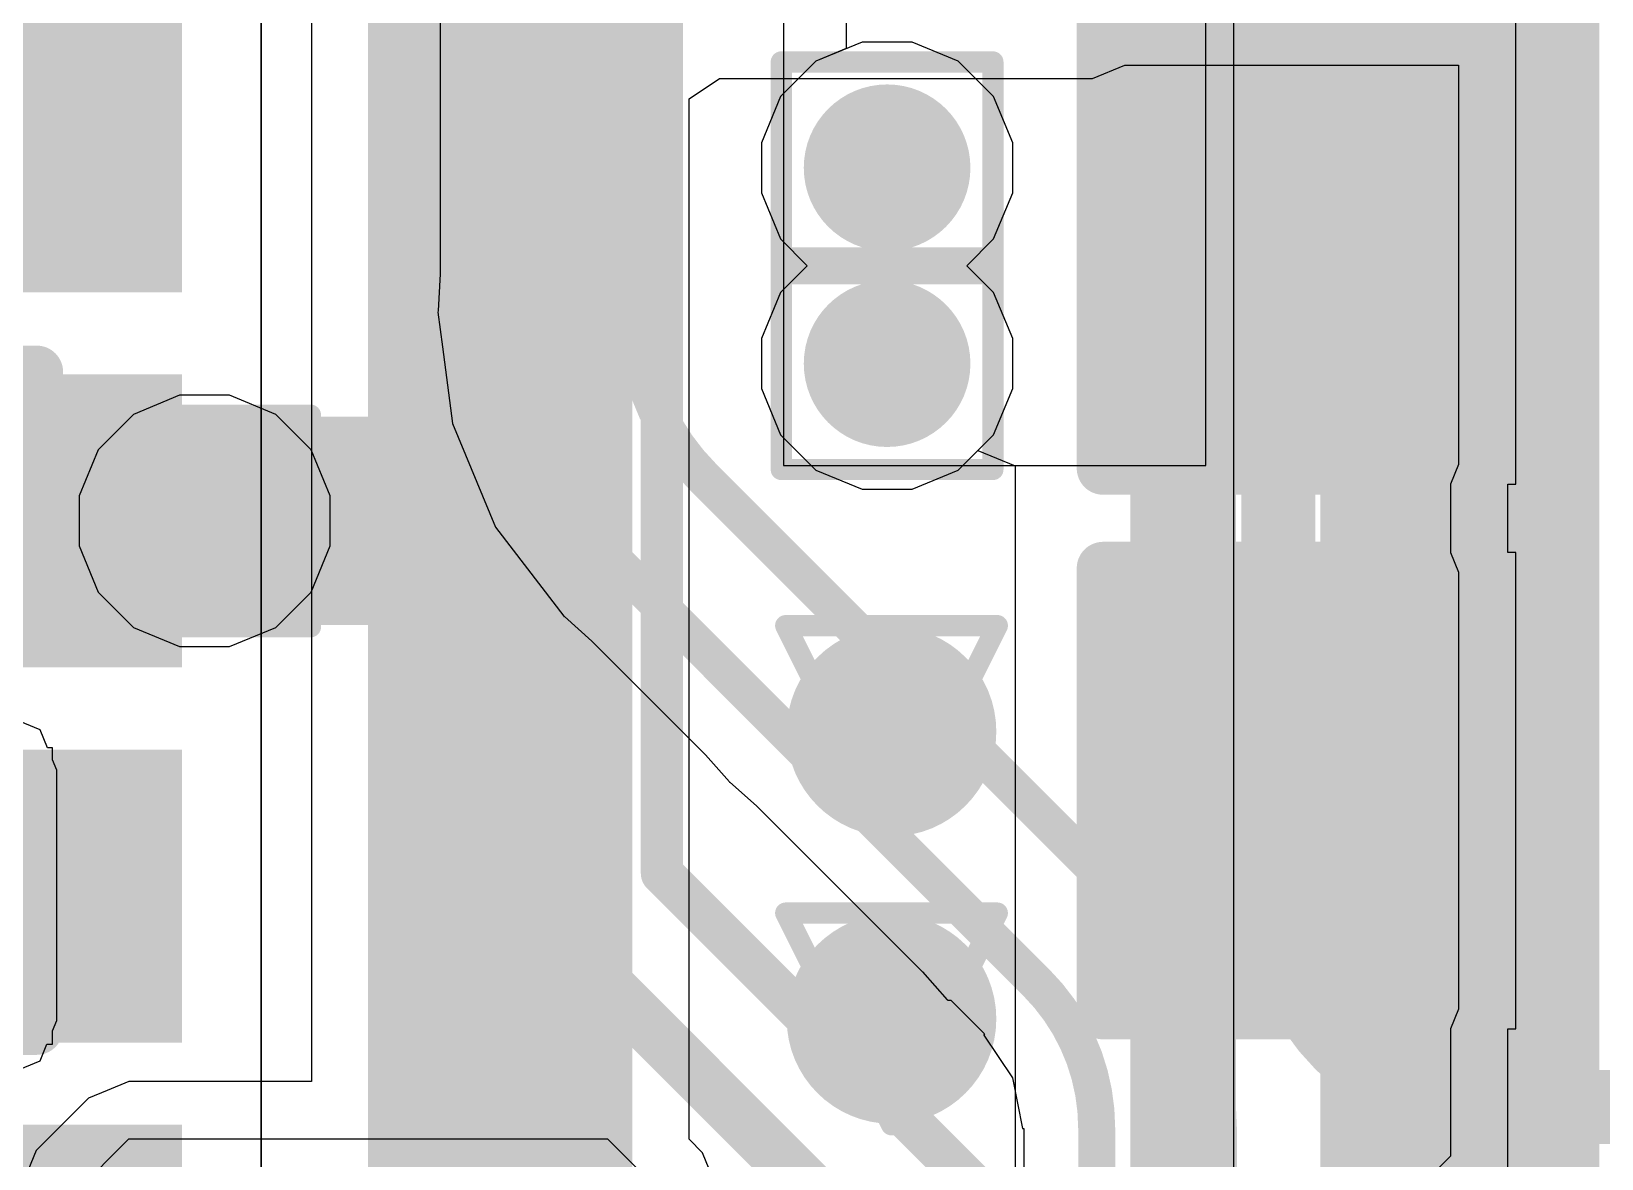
# Model space of a CAD drawing. Header units: inches. Extents: x -6 to 283, y -12 to 154.
# Drawn here: x 34.033 to 37.802, y 10.865 to 13.57 of the extents above; entities that cross this region are included whole.
import ezdxf

# ---------------------------------------------------------------- set-up
doc = ezdxf.new("R2010")
doc.units = ezdxf.units.IN
for name, color, linetype in [('Bottom Layer', 5, 'Continuous'), ('Bottom Overlay', 54, 'Continuous'), ('Bottom Paste', 16, 'Continuous'), ('Bottom Solder', 6, 'Continuous'), ('Drill Drawing', 1, 'Continuous'), ('GND-1', 16, 'Continuous'), ('GND-2', 90, 'Continuous'), ('GND-3', 216, 'Continuous'), ('GND-4', 54, 'Continuous'), ('PWR-1', 156, 'Continuous'), ('PWR-2', 130, 'Continuous'), ('Signal L1', 76, 'Continuous'), ('Signal L2', 6, 'Continuous'), ('Top Layer', 1, 'Continuous'), ('Top Paste', 8, 'Continuous'), ('Top Solder', 216, 'Continuous'), ('Via Holes', 16, 'Continuous')]:
    doc.layers.add(name, color=color, linetype=linetype)

# ---------------------------------------------------------------- blocks, each defined once
blk = doc.blocks.new('AP6275S__49')
at = {"layer": 'Top Layer'}
for points in [[(6.62250009, 0.25000204), (7.747499109999999, 0.25000204), (7.747499109999999, -0.24999696), (6.62250009, -0.24999696)], [(6.62250009, -0.6499986999999999), (7.747499109999999, -0.6499986999999999), (7.747499109999999, -1.1499977), (6.62250009, -1.1499977)], [(6.62250009, -1.54999944), (7.747499109999999, -1.54999944), (7.747499109999999, -2.04999844), (6.62250009, -2.04999844)]]:
    blk.add_hatch(color=1, dxfattribs=at).paths.add_polyline_path(points)
at = {"layer": 'Top Paste'}
for points in [[(6.62250009, 0.25000204), (7.747499109999999, 0.25000204), (7.747499109999999, -0.24999696), (6.62250009, -0.24999696)], [(6.62250009, -0.6499986999999999), (7.747499109999999, -0.6499986999999999), (7.747499109999999, -1.1499977), (6.62250009, -1.1499977)], [(6.62250009, -1.54999944), (7.747499109999999, -1.54999944), (7.747499109999999, -2.04999844), (6.62250009, -2.04999844)]]:
    blk.add_hatch(color=8, dxfattribs=at).paths.add_polyline_path(points)
at = {"layer": 'Top Solder'}
for points in [[(6.52090009, 0.35160204), (7.849099109999999, 0.35160204), (7.849099109999999, -0.35159696), (6.52090009, -0.35159696)], [(6.52090009, -0.5483986999999999), (7.849099109999999, -0.5483986999999999), (7.849099109999999, -1.2515977), (6.52090009, -1.2515977)], [(6.52090009, -1.44839944), (7.849099109999999, -1.44839944), (7.849099109999999, -2.15159844), (6.52090009, -2.15159844)], [(6.52090009, -2.34840018), (7.849099109999999, -2.34840018), (7.849099109999999, -3.05159918), (6.52090009, -3.05159918)]]:
    blk.add_hatch(color=216, dxfattribs=at).paths.add_polyline_path(points)
blk = doc.blocks.new('C___0603_B_304')
at = {"layer": 'Bottom Layer'}
for points in [[(-1.143, -0.4445), (-1.143, 0.4445), (-0.3809999999999999, 0.4445), (-0.3809999999999999, -0.4445)], [(0.3809999999999999, -0.4445), (0.3809999999999999, 0.4445), (1.143, 0.4445), (1.143, -0.4445)]]:
    blk.add_hatch(color=5, dxfattribs=at).paths.add_polyline_path(points)
at = {"layer": 'Bottom Paste'}
for points in [[(-1.143, -0.4445), (-1.143, 0.4445), (-0.3809999999999999, 0.4445), (-0.3809999999999999, -0.4445)], [(0.3809999999999999, -0.4445), (0.3809999999999999, 0.4445), (1.143, 0.4445), (1.143, -0.4445)]]:
    blk.add_hatch(color=16, dxfattribs=at).paths.add_polyline_path(points)
at = {"layer": 'Bottom Solder'}
for points in [[(-1.20299988, -0.50449988), (-1.20299988, 0.50449988), (-0.3210001199999999, 0.50449988), (-0.3210001199999999, -0.50449988)], [(0.3210001199999999, -0.50449988), (0.3210001199999999, 0.50449988), (1.20299988, 0.50449988), (1.20299988, -0.50449988)]]:
    blk.add_hatch(color=6, dxfattribs=at).paths.add_polyline_path(points)
at = {"layer": 'Bottom Overlay'}
for points in [[(-1.2446, -0.5334, 0.127, 0.127, 0), (-1.2446, 0.5334, 0.127, 0.127, 0)], [(-1.2446, 0.5334, 0.127, 0.127, 0), (-0.4571999999999999, 0.5334, 0.127, 0.127, 0)], [(0.4571999999999999, 0.5334, 0.127, 0.127, 0), (1.2446, 0.5334, 0.127, 0.127, 0)], [(1.2446, -0.5334, 0.127, 0.127, 0), (1.2446, 0.5334, 0.127, 0.127, 0)], [(-1.2446, -0.5334, 0.127, 0.127, 0), (-0.4571999999999999, -0.5334, 0.127, 0.127, 0)], [(0.4571999999999999, -0.5334, 0.127, 0.127, 0), (1.2446, -0.5334, 0.127, 0.127, 0)]]:
    blk.add_lwpolyline(points, format="xyseb", dxfattribs=at)
for points in [[(-1.27635, 0.5334, 0.0635, 0.0635, 1), (-1.21285, 0.5334, 0.0635, 0.0635, 1)], [(-1.27635, 0.5334, 0.0635, 0.0635, 1), (-1.21285, 0.5334, 0.0635, 0.0635, 1)], [(-0.4889499999999999, 0.5334, 0.0635, 0.0635, 1), (-0.42545, 0.5334, 0.0635, 0.0635, 1)], [(0.42545, 0.5334, 0.0635, 0.0635, 1), (0.4889499999999999, 0.5334, 0.0635, 0.0635, 1)], [(1.21285, 0.5334, 0.0635, 0.0635, 1), (1.27635, 0.5334, 0.0635, 0.0635, 1)], [(1.21285, 0.5334, 0.0635, 0.0635, 1), (1.27635, 0.5334, 0.0635, 0.0635, 1)], [(-1.27635, -0.5334, 0.0635, 0.0635, 1), (-1.21285, -0.5334, 0.0635, 0.0635, 1)], [(-1.27635, -0.5334, 0.0635, 0.0635, 1), (-1.21285, -0.5334, 0.0635, 0.0635, 1)], [(-0.4889499999999999, -0.5334, 0.0635, 0.0635, 1), (-0.42545, -0.5334, 0.0635, 0.0635, 1)], [(0.42545, -0.5334, 0.0635, 0.0635, 1), (0.4889499999999999, -0.5334, 0.0635, 0.0635, 1)], [(1.21285, -0.5334, 0.0635, 0.0635, 1), (1.27635, -0.5334, 0.0635, 0.0635, 1)], [(1.21285, -0.5334, 0.0635, 0.0635, 1), (1.27635, -0.5334, 0.0635, 0.0635, 1)]]:
    blk.add_lwpolyline(points, format="xyseb", close=True, dxfattribs=at)
blk = doc.blocks.new('C___0402_B_322')
at = {"layer": 'Bottom Layer'}
for points in [[(-0.2413, 0.3175), (-0.2412999999999999, -0.3175), (-0.6985, -0.3175), (-0.6985, 0.3175)], [(0.6985, 0.3175), (0.6985, -0.3175), (0.2413, -0.3175), (0.2412999999999999, 0.3175)]]:
    blk.add_hatch(color=5, dxfattribs=at).paths.add_polyline_path(points)
at = {"layer": 'Bottom Paste'}
for points in [[(-0.2413, 0.3175), (-0.2412999999999999, -0.3175), (-0.6985, -0.3175), (-0.6985, 0.3175)], [(0.6985, 0.3175), (0.6985, -0.3175), (0.2413, -0.3175), (0.2412999999999999, 0.3175)]]:
    blk.add_hatch(color=16, dxfattribs=at).paths.add_polyline_path(points)
at = {"layer": 'Bottom Solder'}
for points in [[(-0.18130012, 0.37749988), (-0.18130012, -0.37749988), (-0.7584998799999999, -0.37749988), (-0.7584998799999999, 0.37749988)], [(0.7584998799999999, 0.37749988), (0.7584998799999999, -0.37749988), (0.18130012, -0.37749988), (0.18130012, 0.37749988)]]:
    blk.add_hatch(color=6, dxfattribs=at).paths.add_polyline_path(points)
at = {"layer": 'Bottom Overlay'}
for points in [[(-0.2794, 0.4064, 0.127, 0.127, 0), (-0.7874, 0.4064, 0.127, 0.127, 0)], [(-0.7874, -0.4064, 0.127, 0.127, 0), (-0.7874, 0.4064, 0.127, 0.127, 0)], [(0.7874, 0.4064, 0.127, 0.127, 0), (0.2794, 0.4064, 0.127, 0.127, 0)], [(0.7874, -0.4064, 0.127, 0.127, 0), (0.7874, 0.4064, 0.127, 0.127, 0)], [(-0.2794, -0.4064, 0.127, 0.127, 0), (-0.7874, -0.4064, 0.127, 0.127, 0)], [(0.7874, -0.4064, 0.127, 0.127, 0), (0.2794, -0.4064, 0.127, 0.127, 0)]]:
    blk.add_lwpolyline(points, format="xyseb", dxfattribs=at)
for points in [[(-0.8191499999999999, 0.4064, 0.0635, 0.0635, 1), (-0.7556499999999999, 0.4064, 0.0635, 0.0635, 1)], [(-0.8191499999999999, 0.4064, 0.0635, 0.0635, 1), (-0.7556499999999999, 0.4064, 0.0635, 0.0635, 1)], [(-0.31115, 0.4064, 0.0635, 0.0635, 1), (-0.24765, 0.4064, 0.0635, 0.0635, 1)], [(0.24765, 0.4064, 0.0635, 0.0635, 1), (0.31115, 0.4064, 0.0635, 0.0635, 1)], [(0.7556499999999999, 0.4064, 0.0635, 0.0635, 1), (0.8191499999999999, 0.4064, 0.0635, 0.0635, 1)], [(0.7556499999999999, 0.4064, 0.0635, 0.0635, 1), (0.8191499999999999, 0.4064, 0.0635, 0.0635, 1)], [(-0.8191499999999999, -0.4064, 0.0635, 0.0635, 1), (-0.7556499999999999, -0.4064, 0.0635, 0.0635, 1)], [(-0.8191499999999999, -0.4064, 0.0635, 0.0635, 1), (-0.7556499999999999, -0.4064, 0.0635, 0.0635, 1)], [(-0.31115, -0.4064, 0.0635, 0.0635, 1), (-0.24765, -0.4064, 0.0635, 0.0635, 1)], [(0.24765, -0.4064, 0.0635, 0.0635, 1), (0.31115, -0.4064, 0.0635, 0.0635, 1)], [(0.7556499999999999, -0.4064, 0.0635, 0.0635, 1), (0.8191499999999999, -0.4064, 0.0635, 0.0635, 1)], [(0.7556499999999999, -0.4064, 0.0635, 0.0635, 1), (0.8191499999999999, -0.4064, 0.0635, 0.0635, 1)]]:
    blk.add_lwpolyline(points, format="xyseb", close=True, dxfattribs=at)
blk = doc.blocks.new('C___0603_B_464')
at = {"layer": 'Bottom Layer'}
for points in [[(-1.143, -0.4445), (-1.143, 0.4445), (-0.3809999999999999, 0.4445), (-0.3809999999999999, -0.4445)], [(0.3809999999999999, -0.4445), (0.3809999999999999, 0.4445), (1.143, 0.4445), (1.143, -0.4445)]]:
    blk.add_hatch(color=5, dxfattribs=at).paths.add_polyline_path(points)
at = {"layer": 'Bottom Paste'}
for points in [[(-1.143, -0.4445), (-1.143, 0.4445), (-0.3809999999999999, 0.4445), (-0.3809999999999999, -0.4445)], [(0.3809999999999999, -0.4445), (0.3809999999999999, 0.4445), (1.143, 0.4445), (1.143, -0.4445)]]:
    blk.add_hatch(color=16, dxfattribs=at).paths.add_polyline_path(points)
at = {"layer": 'Bottom Solder'}
for points in [[(-1.20299988, -0.50449988), (-1.20299988, 0.50449988), (-0.3210001199999999, 0.50449988), (-0.3210001199999999, -0.50449988)], [(0.3210001199999999, -0.50449988), (0.3210001199999999, 0.50449988), (1.20299988, 0.50449988), (1.20299988, -0.50449988)]]:
    blk.add_hatch(color=6, dxfattribs=at).paths.add_polyline_path(points)
at = {"layer": 'Bottom Overlay'}
for points in [[(-1.2446, 0.5334, 0.127, 0.127, 0), (-0.4571999999999999, 0.5334, 0.127, 0.127, 0)], [(-1.2446, -0.5334, 0.127, 0.127, 0), (-1.2446, 0.5334, 0.127, 0.127, 0)], [(0.4571999999999999, 0.5334, 0.127, 0.127, 0), (1.2446, 0.5334, 0.127, 0.127, 0)], [(1.2446, -0.5334, 0.127, 0.127, 0), (1.2446, 0.5334, 0.127, 0.127, 0)], [(-1.2446, -0.5334, 0.127, 0.127, 0), (-0.4571999999999999, -0.5334, 0.127, 0.127, 0)], [(0.4571999999999999, -0.5334, 0.127, 0.127, 0), (1.2446, -0.5334, 0.127, 0.127, 0)]]:
    blk.add_lwpolyline(points, format="xyseb", dxfattribs=at)
for points in [[(-1.27635, 0.5334, 0.0635, 0.0635, 1), (-1.21285, 0.5334, 0.0635, 0.0635, 1)], [(-1.27635, 0.5334, 0.0635, 0.0635, 1), (-1.21285, 0.5334, 0.0635, 0.0635, 1)], [(-0.4889499999999999, 0.5334, 0.0635, 0.0635, 1), (-0.42545, 0.5334, 0.0635, 0.0635, 1)], [(0.42545, 0.5334, 0.0635, 0.0635, 1), (0.4889499999999999, 0.5334, 0.0635, 0.0635, 1)], [(1.21285, 0.5334, 0.0635, 0.0635, 1), (1.27635, 0.5334, 0.0635, 0.0635, 1)], [(1.21285, 0.5334, 0.0635, 0.0635, 1), (1.27635, 0.5334, 0.0635, 0.0635, 1)], [(-1.27635, -0.5334, 0.0635, 0.0635, 1), (-1.21285, -0.5334, 0.0635, 0.0635, 1)], [(-1.27635, -0.5334, 0.0635, 0.0635, 1), (-1.21285, -0.5334, 0.0635, 0.0635, 1)], [(-0.4889499999999999, -0.5334, 0.0635, 0.0635, 1), (-0.42545, -0.5334, 0.0635, 0.0635, 1)], [(0.42545, -0.5334, 0.0635, 0.0635, 1), (0.4889499999999999, -0.5334, 0.0635, 0.0635, 1)], [(1.21285, -0.5334, 0.0635, 0.0635, 1), (1.27635, -0.5334, 0.0635, 0.0635, 1)], [(1.21285, -0.5334, 0.0635, 0.0635, 1), (1.27635, -0.5334, 0.0635, 0.0635, 1)]]:
    blk.add_lwpolyline(points, format="xyseb", close=True, dxfattribs=at)

msp = doc.modelspace()

# ---------------------------------------------------------------- hatches: boundary and pattern name
at = {"layer": 'Bottom Layer'}
h = msp.add_hatch(color=5, dxfattribs=at)
edge = h.paths.add_edge_path()
edge.add_arc((36.08737765999999, 13.24245002), 0.1999996, 0, 360)
h = msp.add_hatch(color=5, dxfattribs=at)
edge = h.paths.add_edge_path()
edge.add_arc((36.08737765999999, 12.77255002), 0.1999996, 0, 360)
msp.add_hatch(color=5, dxfattribs=at).paths.add_polyline_path([(33.32213046, 12.1450735), (34.4492961, 12.1450735), (34.4492961, 12.66347226), (33.32213046, 12.66347226)])
h = msp.add_hatch(color=5, dxfattribs=at)
edge = h.paths.add_edge_path()
edge.add_arc((34.4492961, 12.395073), 0.1999996, 0, 360)
h = msp.add_hatch(color=5, dxfattribs=at)
edge = h.paths.add_edge_path()
edge.add_arc((36.09795168, 11.88991526), 0.1499997, 0, 360)
h = msp.add_hatch(color=5, dxfattribs=at)
edge = h.paths.add_edge_path()
edge.add_arc((36.09795168, 11.20028748), 0.1499997, 0, 360)
at = {"layer": 'Bottom Solder'}
h = msp.add_hatch(color=6, dxfattribs=at)
edge = h.paths.add_edge_path()
edge.add_arc((36.09795168, 11.88991526), 0.2515997, 0, 360)
h = msp.add_hatch(color=6, dxfattribs=at)
edge = h.paths.add_edge_path()
edge.add_arc((36.09795168, 11.20028748), 0.2515997, 0, 360)
at = {"layer": 'GND-1'}
h = msp.add_hatch(color=16, dxfattribs=at)
edge = h.paths.add_edge_path()
edge.add_arc((36.08737765999999, 13.24245002), 0.1999996, 0, 360)
h = msp.add_hatch(color=16, dxfattribs=at)
edge = h.paths.add_edge_path()
edge.add_arc((36.08737765999999, 12.77255002), 0.1999996, 0, 360)
h = msp.add_hatch(color=16, dxfattribs=at)
edge = h.paths.add_edge_path()
edge.add_arc((34.4492961, 12.395073), 0.1999996, 0, 360)
at = {"layer": 'GND-2'}
h = msp.add_hatch(color=90, dxfattribs=at)
edge = h.paths.add_edge_path()
edge.add_arc((36.08737765999999, 13.24245002), 0.1999996, 0, 360)
h = msp.add_hatch(color=90, dxfattribs=at)
edge = h.paths.add_edge_path()
edge.add_arc((36.08737765999999, 12.77255002), 0.1999996, 0, 360)
h = msp.add_hatch(color=90, dxfattribs=at)
edge = h.paths.add_edge_path()
edge.add_arc((34.4492961, 12.395073), 0.1999996, 0, 360)
at = {"layer": 'GND-3'}
h = msp.add_hatch(color=216, dxfattribs=at)
edge = h.paths.add_edge_path()
edge.add_arc((36.08737765999999, 13.24245002), 0.1999996, 0, 360)
h = msp.add_hatch(color=216, dxfattribs=at)
edge = h.paths.add_edge_path()
edge.add_arc((36.08737765999999, 12.77255002), 0.1999996, 0, 360)
h = msp.add_hatch(color=216, dxfattribs=at)
edge = h.paths.add_edge_path()
edge.add_arc((34.4492961, 12.395073), 0.1999996, 0, 360)
at = {"layer": 'GND-4'}
h = msp.add_hatch(color=54, dxfattribs=at)
edge = h.paths.add_edge_path()
edge.add_arc((36.08737765999999, 13.24245002), 0.1999996, 0, 360)
h = msp.add_hatch(color=54, dxfattribs=at)
edge = h.paths.add_edge_path()
edge.add_arc((36.08737765999999, 12.77255002), 0.1999996, 0, 360)
h = msp.add_hatch(color=54, dxfattribs=at)
edge = h.paths.add_edge_path()
edge.add_arc((34.4492961, 12.395073), 0.1999996, 0, 360)
h = msp.add_hatch(color=54, dxfattribs=at)
edge = h.paths.add_edge_path()
edge.add_arc((36.09795168, 11.88991526), 0.1499997, 0, 360)
h = msp.add_hatch(color=54, dxfattribs=at)
edge = h.paths.add_edge_path()
edge.add_arc((36.09795168, 11.20028748), 0.1499997, 0, 360)
at = {"layer": 'PWR-1'}
h = msp.add_hatch(color=156, dxfattribs=at)
edge = h.paths.add_edge_path()
edge.add_arc((36.08737765999999, 13.24245002), 0.1999996, 0, 360)
h = msp.add_hatch(color=156, dxfattribs=at)
edge = h.paths.add_edge_path()
edge.add_arc((36.08737765999999, 12.77255002), 0.1999996, 0, 360)
h = msp.add_hatch(color=156, dxfattribs=at)
edge = h.paths.add_edge_path()
edge.add_arc((34.4492961, 12.395073), 0.1999996, 0, 360)
at = {"layer": 'PWR-2'}
h = msp.add_hatch(color=130, dxfattribs=at)
edge = h.paths.add_edge_path()
edge.add_arc((36.08737765999999, 13.24245002), 0.1999996, 0, 360)
h = msp.add_hatch(color=130, dxfattribs=at)
edge = h.paths.add_edge_path()
edge.add_arc((36.08737765999999, 12.77255002), 0.1999996, 0, 360)
h = msp.add_hatch(color=130, dxfattribs=at)
edge = h.paths.add_edge_path()
edge.add_arc((34.4492961, 12.395073), 0.1999996, 0, 360)
at = {"layer": 'Signal L1'}
h = msp.add_hatch(color=76, dxfattribs=at)
edge = h.paths.add_edge_path()
edge.add_arc((36.08737765999999, 13.24245002), 0.1999996, 0, 360)
h = msp.add_hatch(color=76, dxfattribs=at)
edge = h.paths.add_edge_path()
edge.add_arc((36.08737765999999, 12.77255002), 0.1999996, 0, 360)
h = msp.add_hatch(color=76, dxfattribs=at)
edge = h.paths.add_edge_path()
edge.add_arc((34.4492961, 12.395073), 0.1999996, 0, 360)
at = {"layer": 'Signal L2'}
h = msp.add_hatch(color=6, dxfattribs=at)
edge = h.paths.add_edge_path()
edge.add_arc((36.08737765999999, 13.24245002), 0.1999996, 0, 360)
h = msp.add_hatch(color=6, dxfattribs=at)
edge = h.paths.add_edge_path()
edge.add_arc((36.08737765999999, 12.77255002), 0.1999996, 0, 360)
h = msp.add_hatch(color=6, dxfattribs=at)
edge = h.paths.add_edge_path()
edge.add_arc((34.4492961, 12.395073), 0.1999996, 0, 360)
h = msp.add_hatch(color=6, dxfattribs=at)
edge = h.paths.add_edge_path()
edge.add_arc((36.09795168, 11.88991526), 0.1499997, 0, 360)
h = msp.add_hatch(color=6, dxfattribs=at)
edge = h.paths.add_edge_path()
edge.add_arc((36.09795168, 11.20028748), 0.1499997, 0, 360)
at = {"layer": 'Top Layer'}
h = msp.add_hatch(color=1, dxfattribs=at)
edge = h.paths.add_edge_path()
edge.add_arc((36.08737765999999, 13.24245002), 0.1999996, 0, 360)
h = msp.add_hatch(color=1, dxfattribs=at)
edge = h.paths.add_edge_path()
edge.add_arc((36.08737765999999, 12.77255002), 0.1999996, 0, 360)
msp.add_hatch(color=1, dxfattribs=at).paths.add_polyline_path([(33.16793722, 12.1450735), (34.85545733999999, 12.1450735), (34.85545733999999, 12.6450725), (33.16793722, 12.6450725)])
h = msp.add_hatch(color=1, dxfattribs=at)
edge = h.paths.add_edge_path()
edge.add_arc((34.4492961, 12.395073), 0.1999996, 0, 360)
at = {"layer": 'Via Holes'}
h = msp.add_hatch(color=7, dxfattribs=at)
edge = h.paths.add_edge_path()
edge.add_arc((36.08737765999999, 13.24245002), 0.0999998, 0, 360)
h = msp.add_hatch(color=7, dxfattribs=at)
edge = h.paths.add_edge_path()
edge.add_arc((36.08737765999999, 12.77255002), 0.0999998, 0, 360)
h = msp.add_hatch(color=7, dxfattribs=at)
edge = h.paths.add_edge_path()
edge.add_arc((34.4492961, 12.395073), 0.0999998, 0, 360)
h = msp.add_hatch(color=7, dxfattribs=at)
edge = h.paths.add_edge_path()
edge.add_arc((36.09795168, 11.88991526), 0.07499858, 0, 360)
h = msp.add_hatch(color=7, dxfattribs=at)
edge = h.paths.add_edge_path()
edge.add_arc((36.09795168, 11.20028748), 0.07499858, 0, 360)

# ---------------------------------------------------------------- linework, layer by layer
at = {"layer": 'Bottom Layer'}
for p, q in [((34.70546526, 14.95489262), (34.70546526, 11.05007696)), ((37.59665836, 12.48325672), (37.59665836, 13.62625672)), ((35.6118795, 13.407771), (35.68516612, 13.45673966)), ((35.68516612, 13.45673966), (36.58065836, 13.45673966)), ((36.58065836, 13.45673966), (36.658042, 13.48879192)), ((36.658042, 13.48879192), (37.45919356, 13.48879192)), ((37.45919356, 13.48879192), (37.45919356, 12.53043214)), ((35.6118795, 10.91146916), (35.6118795, 13.407771)), ((37.45919356, 12.53043214), (37.43965334, 12.48325672)), ((37.43965334, 12.48325672), (37.43965334, 12.31969342)), ((37.57711814, 12.31969342), (37.57711814, 12.48325672)), ((37.57711814, 12.48325672), (37.59665836, 12.48325672)), ((37.43965334, 12.31969342), (37.45919356, 12.272518)), ((37.59665836, 12.31969342), (37.57711814, 12.31969342)), ((37.59665836, 11.17669342), (37.59665836, 12.31969342)), ((37.45919356, 12.272518), (37.45919356, 11.22386884)), ((34.05433372, 11.89397418), (33.95713046, 11.93423572)), ((34.07226866, 11.85067226), (34.05433372, 11.89397418)), ((34.08413046, 11.85067226), (34.07226866, 11.85067226)), ((34.08413046, 11.8220363), (34.08413046, 11.85067226)), ((34.09459526, 11.79677092), (34.08413046, 11.8220363)), ((34.09459526, 11.1968026), (34.09459526, 11.79677092)), ((34.08413046, 11.17153722), (34.09459526, 11.1968026)), ((37.45919356, 11.22386884), (37.43965334, 11.17669342)), ((34.08413046, 11.13947226), (34.08413046, 11.17153722)), ((37.43965334, 11.17669342), (37.43965334, 10.87108062)), ((37.57711814, 10.81414144), (37.57711814, 11.17669342)), ((37.57711814, 11.17669342), (37.59665836, 11.17669342)), ((34.05433372, 11.09959934), (34.0708488, 11.13947226)), ((34.0708488, 11.13947226), (34.08413046, 11.13947226)), ((33.95713046, 11.0593378), (34.05433372, 11.09959934)), ((34.26750576, 11.0500795), (34.21545099999999, 11.0285149)), ((34.26751084, 11.05007696), (34.26750576, 11.0500795)), ((34.70546526, 11.05007696), (34.26751084, 11.05007696)), ((34.17030504, 11.00981034), (34.04505255999999, 10.8845477)), ((34.17030758, 11.00981542), (34.17030504, 11.00981034)), ((34.21545099999999, 11.0285149), (34.17030758, 11.00981542)), ((34.14225073999999, 10.7873419), (34.26751084, 10.91261216)), ((34.26751084, 10.91261216), (35.41632998, 10.91261216)), ((35.41632998, 10.91261216), (35.54700536, 10.78193932)), ((35.64420354, 10.87914512), (35.6118795, 10.91146916)), ((34.04504748, 10.88454516), (34.00478339999999, 10.78733682)), ((34.04505255999999, 10.8845477), (34.04504748, 10.88454516)), ((35.64420862, 10.87914258), (35.64420354, 10.87914512)), ((35.68447016, 10.78193932), (35.64420862, 10.87914258)), ((37.43965334, 10.87108062), (37.3089551, 10.74038492))]:
    msp.add_line(p, q, dxfattribs=at)
msp.add_lwpolyline([(35.15867238, 10.5417874, 0.635, 0.635, 0), (35.15867238, 15.35032236, 0.635, 0.635, 0)], format="xyseb", dxfattribs=at)
at = {"layer": 'Drill Drawing'}
for points in [[(35.83337766, 13.49645002, 0.0508, 0.0508, 0), (36.34137766, 13.49645002, 0.0508, 0.0508, 0)], [(35.83337766, 12.98845002, 0.0508, 0.0508, 0), (35.83337766, 13.49645002, 0.0508, 0.0508, 0)], [(36.34137766, 12.98845002, 0.0508, 0.0508, 0), (36.34137766, 13.49645002, 0.0508, 0.0508, 0)], [(35.83337766, 13.02655002, 0.0508, 0.0508, 0), (36.34137766, 13.02655002, 0.0508, 0.0508, 0)], [(35.83337766, 12.51855002, 0.0508, 0.0508, 0), (35.83337766, 13.02655002, 0.0508, 0.0508, 0)], [(36.34137766, 12.51855002, 0.0508, 0.0508, 0), (36.34137766, 13.02655002, 0.0508, 0.0508, 0)], [(35.83337766, 12.98845002, 0.0508, 0.0508, 0), (36.34137766, 12.98845002, 0.0508, 0.0508, 0)], [(34.1952961, 12.649073, 0.0508, 0.0508, 0), (34.7032961, 12.649073, 0.0508, 0.0508, 0)], [(34.1952961, 12.141073, 0.0508, 0.0508, 0), (34.1952961, 12.649073, 0.0508, 0.0508, 0)], [(34.7032961, 12.141073, 0.0508, 0.0508, 0), (34.7032961, 12.649073, 0.0508, 0.0508, 0)], [(35.83337766, 12.51855002, 0.0508, 0.0508, 0), (36.34137766, 12.51855002, 0.0508, 0.0508, 0)], [(34.1952961, 12.141073, 0.0508, 0.0508, 0), (34.7032961, 12.141073, 0.0508, 0.0508, 0)], [(35.84395168, 12.14391526, 0.0508, 0.0508, 0), (36.35195168, 12.14391526, 0.0508, 0.0508, 0)], [(35.84395168, 12.14391526, 0.0508, 0.0508, 0), (36.09795168, 11.63591526, 0.0508, 0.0508, 0)], [(36.09795168, 11.63591526, 0.0508, 0.0508, 0), (36.35195168, 12.14391526, 0.0508, 0.0508, 0)], [(35.84395168, 11.45428748, 0.0508, 0.0508, 0), (36.35195168, 11.45428748, 0.0508, 0.0508, 0)], [(35.84395168, 11.45428748, 0.0508, 0.0508, 0), (36.09795168, 10.94628748, 0.0508, 0.0508, 0)], [(36.09795168, 10.94628748, 0.0508, 0.0508, 0), (36.35195168, 11.45428748, 0.0508, 0.0508, 0)]]:
    msp.add_lwpolyline(points, format="xyseb", dxfattribs=at)
for points in [[(35.82067765999999, 13.49645002, 0.0254, 0.0254, 1), (35.84607766, 13.49645002, 0.0254, 0.0254, 1)], [(35.82067765999999, 13.49645002, 0.0254, 0.0254, 1), (35.84607766, 13.49645002, 0.0254, 0.0254, 1)], [(36.32867766, 13.49645002, 0.0254, 0.0254, 1), (36.35407765999999, 13.49645002, 0.0254, 0.0254, 1)], [(36.32867766, 13.49645002, 0.0254, 0.0254, 1), (36.35407765999999, 13.49645002, 0.0254, 0.0254, 1)], [(35.82067765999999, 13.02655002, 0.0254, 0.0254, 1), (35.84607766, 13.02655002, 0.0254, 0.0254, 1)], [(35.82067765999999, 13.02655002, 0.0254, 0.0254, 1), (35.84607766, 13.02655002, 0.0254, 0.0254, 1)], [(36.32867766, 13.02655002, 0.0254, 0.0254, 1), (36.35407765999999, 13.02655002, 0.0254, 0.0254, 1)], [(36.32867766, 13.02655002, 0.0254, 0.0254, 1), (36.35407765999999, 13.02655002, 0.0254, 0.0254, 1)], [(35.82067765999999, 12.98845002, 0.0254, 0.0254, 1), (35.84607766, 12.98845002, 0.0254, 0.0254, 1)], [(35.82067765999999, 12.98845002, 0.0254, 0.0254, 1), (35.84607766, 12.98845002, 0.0254, 0.0254, 1)], [(36.32867766, 12.98845002, 0.0254, 0.0254, 1), (36.35407765999999, 12.98845002, 0.0254, 0.0254, 1)], [(36.32867766, 12.98845002, 0.0254, 0.0254, 1), (36.35407765999999, 12.98845002, 0.0254, 0.0254, 1)], [(34.1825961, 12.649073, 0.0254, 0.0254, 1), (34.2079961, 12.649073, 0.0254, 0.0254, 1)], [(34.1825961, 12.649073, 0.0254, 0.0254, 1), (34.2079961, 12.649073, 0.0254, 0.0254, 1)], [(34.69059609999999, 12.649073, 0.0254, 0.0254, 1), (34.7159961, 12.649073, 0.0254, 0.0254, 1)], [(34.69059609999999, 12.649073, 0.0254, 0.0254, 1), (34.7159961, 12.649073, 0.0254, 0.0254, 1)], [(35.82067765999999, 12.51855002, 0.0254, 0.0254, 1), (35.84607766, 12.51855002, 0.0254, 0.0254, 1)], [(35.82067765999999, 12.51855002, 0.0254, 0.0254, 1), (35.84607766, 12.51855002, 0.0254, 0.0254, 1)], [(36.32867766, 12.51855002, 0.0254, 0.0254, 1), (36.35407765999999, 12.51855002, 0.0254, 0.0254, 1)], [(36.32867766, 12.51855002, 0.0254, 0.0254, 1), (36.35407765999999, 12.51855002, 0.0254, 0.0254, 1)], [(34.1825961, 12.141073, 0.0254, 0.0254, 1), (34.2079961, 12.141073, 0.0254, 0.0254, 1)], [(34.1825961, 12.141073, 0.0254, 0.0254, 1), (34.2079961, 12.141073, 0.0254, 0.0254, 1)], [(34.69059609999999, 12.141073, 0.0254, 0.0254, 1), (34.7159961, 12.141073, 0.0254, 0.0254, 1)], [(34.69059609999999, 12.141073, 0.0254, 0.0254, 1), (34.7159961, 12.141073, 0.0254, 0.0254, 1)], [(35.83125167999999, 12.14391526, 0.0254, 0.0254, 1), (35.85665168, 12.14391526, 0.0254, 0.0254, 1)], [(35.83125167999999, 12.14391526, 0.0254, 0.0254, 1), (35.85665168, 12.14391526, 0.0254, 0.0254, 1)], [(36.33925168, 12.14391526, 0.0254, 0.0254, 1), (36.36465168, 12.14391526, 0.0254, 0.0254, 1)], [(36.33925168, 12.14391526, 0.0254, 0.0254, 1), (36.36465168, 12.14391526, 0.0254, 0.0254, 1)], [(36.08525168, 11.63591526, 0.0254, 0.0254, 1), (36.11065168, 11.63591526, 0.0254, 0.0254, 1)], [(36.08525168, 11.63591526, 0.0254, 0.0254, 1), (36.11065168, 11.63591526, 0.0254, 0.0254, 1)], [(35.83125167999999, 11.45428748, 0.0254, 0.0254, 1), (35.85665168, 11.45428748, 0.0254, 0.0254, 1)], [(35.83125167999999, 11.45428748, 0.0254, 0.0254, 1), (35.85665168, 11.45428748, 0.0254, 0.0254, 1)], [(36.33925168, 11.45428748, 0.0254, 0.0254, 1), (36.36465168, 11.45428748, 0.0254, 0.0254, 1)], [(36.33925168, 11.45428748, 0.0254, 0.0254, 1), (36.36465168, 11.45428748, 0.0254, 0.0254, 1)], [(36.08525168, 10.94628748, 0.0254, 0.0254, 1), (36.11065168, 10.94628748, 0.0254, 0.0254, 1)], [(36.08525168, 10.94628748, 0.0254, 0.0254, 1), (36.11065168, 10.94628748, 0.0254, 0.0254, 1)]]:
    msp.add_lwpolyline(points, format="xyseb", close=True, dxfattribs=at)
at = {"layer": 'PWR-1'}
for p, q in [((36.91887206, 15.3783411), (36.91887206, 4.91602014)), ((36.0273854, 13.54404962), (35.91653472, 13.49813404)), ((36.14736992, 13.54404962), (36.0273854, 13.54404962)), ((36.2582206, 13.49813404), (36.14736992, 13.54404962)), ((35.91653472, 13.49813404), (35.83169364, 13.41329296)), ((36.34306168, 13.41329296), (36.2582206, 13.49813404)), ((35.83169364, 13.41329296), (35.78577806, 13.30244228)), ((36.38897726, 13.30244228), (36.34306168, 13.41329296)), ((35.78577806, 13.30244228), (35.78577806, 13.18245776)), ((36.38897726, 13.18245776), (36.38897726, 13.30244228)), ((35.78577806, 13.18245776), (35.83169364, 13.07160708)), ((36.34306168, 13.07160708), (36.38897726, 13.18245776)), ((35.83169364, 13.07160708), (35.8958007, 13.00750002)), ((36.27895462, 13.00750002), (36.34306168, 13.07160708)), ((35.8958007, 13.00750002), (35.83169364, 12.94339296)), ((36.34306168, 12.94339296), (36.27895462, 13.00750002)), ((35.83169364, 12.94339296), (35.78577806, 12.83254228)), ((36.38897726, 12.83254228), (36.34306168, 12.94339296)), ((35.78577806, 12.83254228), (35.78577806, 12.71255776)), ((36.38897726, 12.71255776), (36.38897726, 12.83254228)), ((35.78577806, 12.71255776), (35.83169364, 12.60170708)), ((36.34306168, 12.60170708), (36.38897726, 12.71255776)), ((34.38930384, 12.6966726), (34.27845316, 12.65075702)), ((34.50928836, 12.6966726), (34.38930384, 12.6966726)), ((34.62013904, 12.65075702), (34.50928836, 12.6966726)), ((34.27845316, 12.65075702), (34.19361208, 12.56591594)), ((34.70498011999999, 12.56591594), (34.62013904, 12.65075702)), ((35.83169364, 12.60170708), (35.91653472, 12.516866)), ((36.2582206, 12.516866), (36.34306168, 12.60170708)), ((34.19361208, 12.56591594), (34.1476965, 12.45506526)), ((34.7508957, 12.45506526), (34.70498011999999, 12.56591594)), ((35.91653472, 12.516866), (36.0273854, 12.47095042)), ((36.14736992, 12.47095042), (36.2582206, 12.516866)), ((34.1476965, 12.45506526), (34.1476965, 12.33508074)), ((34.7508957, 12.33508074), (34.7508957, 12.45506526)), ((36.0273854, 12.47095042), (36.14736992, 12.47095042)), ((34.1476965, 12.33508074), (34.19361208, 12.22423006)), ((34.70498011999999, 12.22423006), (34.7508957, 12.33508074)), ((34.19361208, 12.22423006), (34.27845316, 12.13938898)), ((34.62013904, 12.13938898), (34.70498011999999, 12.22423006)), ((34.27845316, 12.13938898), (34.38930384, 12.0934734)), ((34.50928836, 12.0934734), (34.62013904, 12.13938898)), ((34.38930384, 12.0934734), (34.50928836, 12.0934734))]:
    msp.add_line(p, q, dxfattribs=at)
for points in [[(37.36618637999999, 13.4521575, 0.3809999999999999, 0.3809999999999999, -0.4142135623730951), (38.34192229999999, 14.42789342, 0.3809999999999999, 0.3809999999999999, 0)], [(37.36618637999999, 4.68884762, 0.3809999999999999, 0.3809999999999999, 0), (37.36618637999999, 13.4521575, 0.3809999999999999, 0.3809999999999999, 0)]]:
    msp.add_lwpolyline(points, format="xyseb", dxfattribs=at)
msp.add_lwpolyline([(37.27093638, 13.4521575, 0.1905, 0.1905, 1), (37.46143638, 13.4521575, 0.1905, 0.1905, 1)], format="xyseb", close=True, dxfattribs=at)
msp.add_lwpolyline([(37.27093638, 13.4521575, 0.1905, 0.1905, 1), (37.46143638, 13.4521575, 0.1905, 0.1905, 1)], format="xyseb", close=True, dxfattribs=at)
at = {"layer": 'PWR-2'}
for p, q in [((35.98937176, 13.62452952), (35.98937176, 13.52830416)), ((35.91653472, 13.49813404), (35.83169364, 13.41329296)), ((35.98937176, 13.52830416), (35.91653472, 13.49813404)), ((35.83169364, 13.41329296), (35.78577806, 13.30244228)), ((35.78577806, 13.30244228), (35.78577806, 13.18245776)), ((35.78577806, 13.18245776), (35.83169364, 13.07160708)), ((35.83169364, 13.07160708), (35.8958007, 13.00750002)), ((35.8958007, 13.00750002), (35.83169364, 12.94339296)), ((35.83169364, 12.94339296), (35.78577806, 12.83254228)), ((35.78577806, 12.83254228), (35.78577806, 12.71255776)), ((35.78577806, 12.71255776), (35.83169364, 12.60170708)), ((34.38930384, 12.6966726), (34.27845316, 12.65075702)), ((34.50928836, 12.6966726), (34.38930384, 12.6966726)), ((34.62013904, 12.65075702), (34.50928836, 12.6966726)), ((34.27845316, 12.65075702), (34.19361208, 12.56591594)), ((34.70498011999999, 12.56591594), (34.62013904, 12.65075702)), ((35.83169364, 12.60170708), (35.91653472, 12.516866)), ((34.19361208, 12.56591594), (34.1476965, 12.45506526)), ((34.7508957, 12.45506526), (34.70498011999999, 12.56591594)), ((36.2582206, 12.516866), (36.3055535, 12.5641989)), ((36.3055535, 12.5641989), (36.3944535, 12.52737398)), ((35.91653472, 12.516866), (36.0273854, 12.47095042)), ((36.14736992, 12.47095042), (36.2582206, 12.516866)), ((36.3944535, 12.52737398), (36.3944535, 10.27674348)), ((34.1476965, 12.45506526), (34.1476965, 12.33508074)), ((34.7508957, 12.33508074), (34.7508957, 12.45506526)), ((36.0273854, 12.47095042), (36.14736992, 12.47095042)), ((34.1476965, 12.33508074), (34.19361208, 12.22423006)), ((34.70498011999999, 12.22423006), (34.7508957, 12.33508074)), ((34.19361208, 12.22423006), (34.27845316, 12.13938898)), ((34.62013904, 12.13938898), (34.70498011999999, 12.22423006)), ((34.27845316, 12.13938898), (34.38930384, 12.0934734)), ((34.50928836, 12.0934734), (34.62013904, 12.13938898)), ((34.38930384, 12.0934734), (34.50928836, 12.0934734))]:
    msp.add_line(p, q, dxfattribs=at)
for points in [[(37.66957413999999, 8.84028712, 0.254, 0.254, 0), (37.66957413999999, 17.75748798, 0.254, 0.254, 0)], [(37.25428667999999, 8.667582359999999, 0.254, 0.254, 0), (37.25428667999999, 17.41325702, 0.254, 0.254, 0)], [(36.79804934, 8.550864279999999, 0.254, 0.254, 0), (36.79804934, 16.1116899, 0.254, 0.254, 0)]]:
    msp.add_lwpolyline(points, format="xyseb", dxfattribs=at)
at = {"layer": 'Signal L1'}
for points in [[(35.54700282, 11.54967464, 0.1016, 0.1016, 0), (35.54700282, 14.3592296, 0.1016, 0.1016, 0)], [(35.23487238, 11.46171952, 0.127, 0.127, 0), (35.23487238, 14.30809686, 0.127, 0.127, 0)], [(35.54700282, 11.54967464, 0.1016, 0.1016, 0), (36.95024868, 10.14642878, 0.1016, 0.1016, 0)], [(35.23487238, 11.46171952, 0.127, 0.127, 0), (36.95050776, 9.746084139999999, 0.127, 0.127, 0)]]:
    msp.add_lwpolyline(points, format="xyseb", dxfattribs=at)
for points in [[(35.52160282, 11.54967464, 0.0508, 0.0508, 1), (35.57240281999999, 11.54967464, 0.0508, 0.0508, 1)], [(35.52160282, 11.54967464, 0.0508, 0.0508, 1), (35.57240281999999, 11.54967464, 0.0508, 0.0508, 1)], [(35.20312238, 11.46171952, 0.0635, 0.0635, 1), (35.26662238, 11.46171952, 0.0635, 0.0635, 1)], [(35.20312238, 11.46171952, 0.0635, 0.0635, 1), (35.26662238, 11.46171952, 0.0635, 0.0635, 1)]]:
    msp.add_lwpolyline(points, format="xyseb", close=True, dxfattribs=at)
at = {"layer": 'Signal L2'}
for points in [[(37.02667982, 11.50962646, 0.1778, 0.1778, 0), (37.02667982, 15.29101336, 0.1778, 0.1778, 0)], [(37.5476135, 10.98869278, 0.1778, 0.1778, -0.4142135623730951), (37.02667982, 11.50962646, 0.1778, 0.1778, 0)], [(37.5476135, 10.98869278, 0.1778, 0.1778, 0), (40.73037574, 10.98869278, 0.1778, 0.1778, 0)]]:
    msp.add_lwpolyline(points, format="xyseb", dxfattribs=at)
for points in [[(36.98222982, 11.50962646, 0.08889999999999999, 0.08889999999999999, 1), (37.07112982, 11.50962646, 0.08889999999999999, 0.08889999999999999, 1)], [(36.98222982, 11.50962646, 0.08889999999999999, 0.08889999999999999, 1), (37.07112982, 11.50962646, 0.08889999999999999, 0.08889999999999999, 1)], [(37.5031635, 10.98869278, 0.08889999999999999, 0.08889999999999999, 1), (37.5920635, 10.98869278, 0.08889999999999999, 0.08889999999999999, 1)], [(37.5031635, 10.98869278, 0.08889999999999999, 0.08889999999999999, 1), (37.5920635, 10.98869278, 0.08889999999999999, 0.08889999999999999, 1)]]:
    msp.add_lwpolyline(points, format="xyseb", close=True, dxfattribs=at)
at = {"layer": 'Top Layer'}
for p, q in [((34.58509974, 20.35987292), (34.58509974, 8.22510928)), ((34.58509974, 8.22510928), (34.58509974, 18.75223326)), ((35.83857958, 15.11767614), (35.83857958, 12.52817662)), ((36.85275078, 12.52817662), (36.85275078, 15.11767614)), ((35.01476106, 14.77508348), (35.01476106, 12.98800044)), ((35.01476106, 12.98800044), (35.00968106, 12.89911568)), ((35.00968106, 12.89911568), (35.00928482, 12.89610324)), ((35.00928482, 12.89610324), (35.02028302, 12.81257534)), ((35.02028302, 12.81257534), (35.04444096, 12.62907558)), ((35.04444096, 12.62907558), (35.14751162, 12.38024702)), ((35.83857958, 12.52817662), (36.85275078, 12.52817662)), ((35.14751162, 12.38024702), (35.25884998, 12.23514698)), ((35.25884998, 12.23514698), (35.31146354, 12.16656698)), ((35.31146354, 12.16656698), (35.31249224, 12.16518522)), ((35.31249224, 12.16518522), (35.31278434, 12.16547732)), ((35.31278434, 12.16547732), (35.37876084, 12.10702176)), ((35.37876084, 12.10702176), (35.65161526, 11.8341648)), ((35.65161526, 11.8341648), (35.70906752, 11.76896046)), ((35.70906752, 11.76896046), (35.70977618, 11.76790636)), ((35.70977618, 11.76790636), (35.71000986, 11.76814004)), ((35.71000986, 11.76814004), (35.77413723999999, 11.71165044)), ((35.77413723999999, 11.71165044), (36.17244987999999, 11.3133378)), ((36.17244987999999, 11.3133378), (36.23126104, 11.24642912)), ((36.23126104, 11.24642912), (36.23301364, 11.24525564)), ((36.23301364, 11.24525564), (36.24050918, 11.24527342)), ((36.24050918, 11.24527342), (36.32127102, 11.16451666)), ((36.32127102, 11.16451666), (36.3192822, 11.1617379)), ((36.3192822, 11.1617379), (36.31974194, 11.1614331)), ((36.31974194, 11.1614331), (36.38830924, 11.05880948)), ((36.38830924, 11.05880948), (36.41238844, 10.9377607)), ((36.41238844, 10.9377607), (36.41565234, 10.9377607)), ((36.41565234, 10.9377607), (36.41565234, 9.89572316))]:
    msp.add_line(p, q, dxfattribs=at)
for points in [[(37.21135814, 9.76713566, 0.127, 0.127, 0), (37.21135814, 18.82631998, 0.127, 0.127, 0)], [(37.5476135, 9.7573592, 0.127, 0.127, 0), (37.5476135, 18.49819262, 0.127, 0.127, 0)], [(35.18956894, 12.8997075, 0.08889999999999999, 0.08889999999999999, 0), (35.18956894, 14.84497412, 0.08889999999999999, 0.08889999999999999, 0)], [(35.48166894, 12.8997075, 0.08889999999999999, 0.08889999999999999, 0), (35.48166894, 14.8438743, 0.08889999999999999, 0.08889999999999999, 0)], [(35.43940841999999, 12.29358476, 0.08889999999999999, 0.08889999999999999, -0.1998708957156513), (35.1895664, 12.89858736, 0.08889999999999999, 0.08889999999999999, 0)], [(35.1895664, 12.89858736, 0.08889999999999999, 0.08889999999999999, 0), (35.1895664, 12.8997075, 0.08889999999999999, 0.08889999999999999, 0)], [(35.64569198, 12.50038902, 0.08889999999999999, 0.08889999999999999, -0.1998627585259947), (35.4816664, 12.89786092, 0.08889999999999999, 0.08889999999999999, 0)], [(35.48166386, 12.89805142, 0.08889999999999999, 0.08889999999999999, 0), (35.4816664, 12.89879056, 0.08889999999999999, 0.08889999999999999, 0)], [(35.48166386, 12.89805142, 0.08889999999999999, 0.08889999999999999, -1.739104088824742e-05), (35.48166386, 12.8980311, 0.08889999999999999, 0.08889999999999999, 0)], [(35.48166386, 12.8980311, 0.08889999999999999, 0.08889999999999999, 0), (35.4816664, 12.89786092, 0.08889999999999999, 0.08889999999999999, 0)], [(35.48166894, 12.8997075, 0.08889999999999999, 0.08889999999999999, -0.0007847870162279001), (35.4816664, 12.89879056, 0.08889999999999999, 0.08889999999999999, 0)], [(35.64569198, 12.50038902, 0.08889999999999999, 0.08889999999999999, -0.0003981365582643231), (35.64602218, 12.50006136, 0.08889999999999999, 0.08889999999999999, 0)], [(35.64602218, 12.50006136, 0.08889999999999999, 0.08889999999999999, 0), (35.64621268, 12.49987086, 0.08889999999999999, 0.08889999999999999, 0)], [(35.64621521999999, 12.4998734, 0.08889999999999999, 0.08889999999999999, -0.001159064956123619), (35.64669528, 12.49939588, 0.08889999999999999, 0.08889999999999999, 0)], [(35.64669274, 12.49939334, 0.08889999999999999, 0.08889999999999999, 0), (36.04307244, 12.10301618, 0.08889999999999999, 0.08889999999999999, 0)], [(35.43940588, 12.29358222, 0.08889999999999999, 0.08889999999999999, 0), (35.44004342, 12.29294722, 0.08889999999999999, 0.08889999999999999, 0)], [(35.44014756, 12.29284816, 0.08889999999999999, 0.08889999999999999, -0.0001229739939971356), (35.44004595999999, 12.29294976, 0.08889999999999999, 0.08889999999999999, 0)], [(35.44014756, 12.29284816, 0.08889999999999999, 0.08889999999999999, 0), (35.83689048, 11.89610778, 0.08889999999999999, 0.08889999999999999, 0)], [(36.04307244, 12.10301872, 0.08889999999999999, 0.08889999999999999, -0.001096026197951146), (36.04398176, 12.10211448, 0.08889999999999999, 0.08889999999999999, 0)], [(36.04397922, 12.10211194, 0.08889999999999999, 0.08889999999999999, 0), (36.56546408, 11.58062962, 0.08889999999999999, 0.08889999999999999, 0)], [(35.8374315, 11.89556676, 0.08889999999999999, 0.08889999999999999, -0.0006548391793708094), (35.83689302, 11.89610778, 0.08889999999999999, 0.08889999999999999, 0)], [(35.83743404, 11.8955693, 0.08889999999999999, 0.08889999999999999, 0), (36.3589189, 11.37408444, 0.08889999999999999, 0.08889999999999999, 0)], [(36.56546408, 11.58062962, 0.08889999999999999, 0.08889999999999999, 0), (36.65142784, 11.49466586, 0.08889999999999999, 0.08889999999999999, 0)], [(36.65142784, 11.4946684, 0.08889999999999999, 0.08889999999999999, -0.199274425944439), (36.88256021999999, 10.9377607, 0.08889999999999999, 0.08889999999999999, 0)], [(36.35982314, 11.37318274, 0.08889999999999999, 0.08889999999999999, -0.00109447553333692), (36.3589189, 11.37408444, 0.08889999999999999, 0.08889999999999999, 0)], [(36.35982314, 11.3731802, 0.08889999999999999, 0.08889999999999999, 0), (36.44488266, 11.28812068, 0.08889999999999999, 0.08889999999999999, 0)], [(36.44488266, 11.28812322, 0.08889999999999999, 0.08889999999999999, 0), (36.44505792, 11.28794288, 0.08889999999999999, 0.08889999999999999, 0)], [(36.44505792, 11.28794288, 0.08889999999999999, 0.08889999999999999, -0.1993561569101), (36.59046022, 10.9377607, 0.08889999999999999, 0.08889999999999999, 0)], [(36.59046022, 9.80729306, 0.08889999999999999, 0.08889999999999999, 0), (36.59046022, 10.9377607, 0.08889999999999999, 0.08889999999999999, 0)], [(36.88256021999999, 9.80823032, 0.08889999999999999, 0.08889999999999999, 0), (36.88256021999999, 10.9377607, 0.08889999999999999, 0.08889999999999999, 0)]]:
    msp.add_lwpolyline(points, format="xyseb", dxfattribs=at)
for points in [[(35.1673414, 12.8997075, 0.04445, 0.04445, 1), (35.2117914, 12.8997075, 0.04445, 0.04445, 1)], [(35.1673414, 12.89858736, 0.04445, 0.04445, 1), (35.2117914, 12.89858736, 0.04445, 0.04445, 1)], [(35.1673414, 12.89858736, 0.04445, 0.04445, 1), (35.2117914, 12.89858736, 0.04445, 0.04445, 1)], [(35.16734394, 12.8997075, 0.04445, 0.04445, 1), (35.21179394, 12.8997075, 0.04445, 0.04445, 1)], [(35.45943886, 12.89805142, 0.04445, 0.04445, 1), (35.50388886, 12.89805142, 0.04445, 0.04445, 1)], [(35.45943886, 12.89805142, 0.04445, 0.04445, 1), (35.50388886, 12.89805142, 0.04445, 0.04445, 1)], [(35.45943886, 12.8980311, 0.04445, 0.04445, 1), (35.50388886, 12.8980311, 0.04445, 0.04445, 1)], [(35.45943886, 12.8980311, 0.04445, 0.04445, 1), (35.50388886, 12.8980311, 0.04445, 0.04445, 1)], [(35.4594414, 12.89879056, 0.04445, 0.04445, 1), (35.5038914, 12.89879056, 0.04445, 0.04445, 1)], [(35.4594414, 12.89879056, 0.04445, 0.04445, 1), (35.5038914, 12.89879056, 0.04445, 0.04445, 1)], [(35.4594414, 12.89786092, 0.04445, 0.04445, 1), (35.5038914, 12.89786092, 0.04445, 0.04445, 1)], [(35.4594414, 12.89786092, 0.04445, 0.04445, 1), (35.5038914, 12.89786092, 0.04445, 0.04445, 1)], [(35.45944393999999, 12.8997075, 0.04445, 0.04445, 1), (35.50389394, 12.8997075, 0.04445, 0.04445, 1)], [(35.45944393999999, 12.8997075, 0.04445, 0.04445, 1), (35.50389394, 12.8997075, 0.04445, 0.04445, 1)], [(35.62346698, 12.50038902, 0.04445, 0.04445, 1), (35.66791697999999, 12.50038902, 0.04445, 0.04445, 1)], [(35.62346698, 12.50038902, 0.04445, 0.04445, 1), (35.66791697999999, 12.50038902, 0.04445, 0.04445, 1)], [(35.62379718, 12.50006136, 0.04445, 0.04445, 1), (35.66824717999999, 12.50006136, 0.04445, 0.04445, 1)], [(35.62379718, 12.50006136, 0.04445, 0.04445, 1), (35.66824717999999, 12.50006136, 0.04445, 0.04445, 1)], [(35.62398768, 12.49987086, 0.04445, 0.04445, 1), (35.66843768, 12.49987086, 0.04445, 0.04445, 1)], [(35.62399022, 12.4998734, 0.04445, 0.04445, 1), (35.66844021999999, 12.4998734, 0.04445, 0.04445, 1)], [(35.62446773999999, 12.49939334, 0.04445, 0.04445, 1), (35.66891774, 12.49939334, 0.04445, 0.04445, 1)], [(35.62447028, 12.49939588, 0.04445, 0.04445, 1), (35.66892028, 12.49939588, 0.04445, 0.04445, 1)], [(35.41718088, 12.29358222, 0.04445, 0.04445, 1), (35.46163088, 12.29358222, 0.04445, 0.04445, 1)], [(35.41718341999999, 12.29358476, 0.04445, 0.04445, 1), (35.46163342, 12.29358476, 0.04445, 0.04445, 1)], [(35.41781842, 12.29294722, 0.04445, 0.04445, 1), (35.46226842, 12.29294722, 0.04445, 0.04445, 1)], [(35.41782095999999, 12.29294976, 0.04445, 0.04445, 1), (35.46227096, 12.29294976, 0.04445, 0.04445, 1)], [(35.41792256, 12.29284816, 0.04445, 0.04445, 1), (35.46237256, 12.29284816, 0.04445, 0.04445, 1)], [(35.41792256, 12.29284816, 0.04445, 0.04445, 1), (35.46237256, 12.29284816, 0.04445, 0.04445, 1)], [(36.02084744, 12.10301872, 0.04445, 0.04445, 1), (36.06529743999999, 12.10301872, 0.04445, 0.04445, 1)], [(36.02084744, 12.10301618, 0.04445, 0.04445, 1), (36.06529743999999, 12.10301618, 0.04445, 0.04445, 1)], [(36.02175422, 12.10211194, 0.04445, 0.04445, 1), (36.06620422, 12.10211194, 0.04445, 0.04445, 1)], [(36.02175676, 12.10211448, 0.04445, 0.04445, 1), (36.06620676, 12.10211448, 0.04445, 0.04445, 1)], [(35.81466548, 11.89610778, 0.04445, 0.04445, 1), (35.85911548, 11.89610778, 0.04445, 0.04445, 1)], [(35.81466802, 11.89610778, 0.04445, 0.04445, 1), (35.85911802, 11.89610778, 0.04445, 0.04445, 1)], [(35.8152065, 11.89556676, 0.04445, 0.04445, 1), (35.8596565, 11.89556676, 0.04445, 0.04445, 1)], [(35.81520904, 11.8955693, 0.04445, 0.04445, 1), (35.85965904, 11.8955693, 0.04445, 0.04445, 1)], [(36.54323908, 11.58062962, 0.04445, 0.04445, 1), (36.58768908, 11.58062962, 0.04445, 0.04445, 1)], [(36.54323908, 11.58062962, 0.04445, 0.04445, 1), (36.58768908, 11.58062962, 0.04445, 0.04445, 1)], [(36.62920284, 11.4946684, 0.04445, 0.04445, 1), (36.67365284, 11.4946684, 0.04445, 0.04445, 1)], [(36.62920284, 11.49466586, 0.04445, 0.04445, 1), (36.67365284, 11.49466586, 0.04445, 0.04445, 1)], [(36.3366939, 11.37408444, 0.04445, 0.04445, 1), (36.3811439, 11.37408444, 0.04445, 0.04445, 1)], [(36.3366939, 11.37408444, 0.04445, 0.04445, 1), (36.3811439, 11.37408444, 0.04445, 0.04445, 1)], [(36.33759814, 11.37318274, 0.04445, 0.04445, 1), (36.38204814, 11.37318274, 0.04445, 0.04445, 1)], [(36.33759814, 11.3731802, 0.04445, 0.04445, 1), (36.38204814, 11.3731802, 0.04445, 0.04445, 1)], [(36.42265766, 11.28812322, 0.04445, 0.04445, 1), (36.46710766, 11.28812322, 0.04445, 0.04445, 1)], [(36.42265766, 11.28812068, 0.04445, 0.04445, 1), (36.46710766, 11.28812068, 0.04445, 0.04445, 1)], [(36.42283292, 11.28794288, 0.04445, 0.04445, 1), (36.46728292, 11.28794288, 0.04445, 0.04445, 1)], [(36.42283292, 11.28794288, 0.04445, 0.04445, 1), (36.46728292, 11.28794288, 0.04445, 0.04445, 1)], [(36.56823522, 10.9377607, 0.04445, 0.04445, 1), (36.61268522, 10.9377607, 0.04445, 0.04445, 1)], [(36.56823522, 10.9377607, 0.04445, 0.04445, 1), (36.61268522, 10.9377607, 0.04445, 0.04445, 1)], [(36.86033522, 10.9377607, 0.04445, 0.04445, 1), (36.90478521999999, 10.9377607, 0.04445, 0.04445, 1)], [(36.86033522, 10.9377607, 0.04445, 0.04445, 1), (36.90478521999999, 10.9377607, 0.04445, 0.04445, 1)]]:
    msp.add_lwpolyline(points, format="xyseb", close=True, dxfattribs=at)

# ---------------------------------------------------------------- block references
for name, p in [('AP6275S__49', (26.5454384, 13.2950712)), ('C___0603_B_464', (37.85065836, 13.05475672)), ('C___0603_B_304', (37.85065836, 11.74819342))]:
    msp.add_blockref(name, p)
at = {"rotation": 270}
msp.add_blockref('C___0402_B_322', (33.63963046, 11.96497226), dxfattribs=at)

doc.saveas('drawing.dxf')
